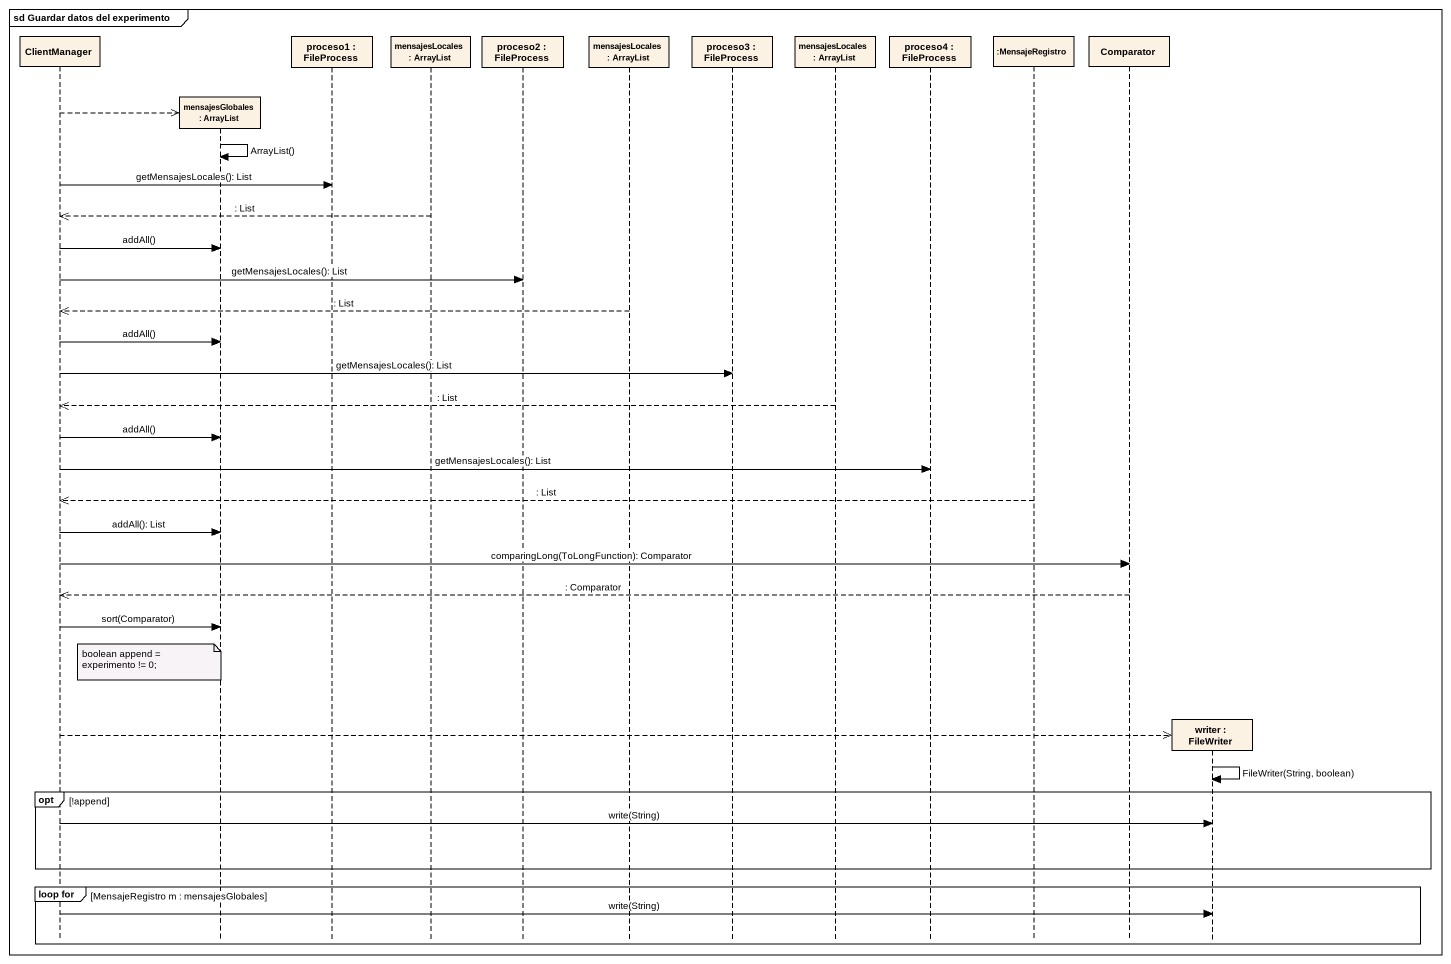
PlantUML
@startuml
mainframe sd Guardar datos del experimento
hide footbox
participant ClientManager
participant "mensajesGlobales : ArrayList" as mensajesGlobales
participant "proceso1 : FileProcess" as proceso1
participant "mensajesLocales : ArrayList" as mensajesLocales
participant "proceso2 : FileProcess" as proceso2
participant "mensajesLocales : ArrayList" as mensajesLocales_2
participant "proceso3 : FileProcess" as proceso3
participant "mensajesLocales : ArrayList" as mensajesLocales_3
participant "proceso4 : FileProcess" as proceso4
participant ":MensajeRegistro" as MensajeRegistro
participant Comparator
participant "writer : FileWriter" as writer

ClientManager -->> mensajesGlobales **
mensajesGlobales -> mensajesGlobales : ArrayList()
ClientManager -> proceso1 : getMensajesLocales(): List
mensajesLocales -->> ClientManager : : List
ClientManager -> mensajesGlobales : addAll()
ClientManager -> proceso2 : getMensajesLocales(): List
mensajesLocales_2 -->> ClientManager : : List
ClientManager -> mensajesGlobales : addAll()
ClientManager -> proceso3 : getMensajesLocales(): List
mensajesLocales_3 -->> ClientManager : : List
ClientManager -> mensajesGlobales : addAll()
ClientManager -> proceso4 : getMensajesLocales(): List
MensajeRegistro -->> ClientManager : : List
ClientManager -> mensajesGlobales : addAll(): List
ClientManager -> Comparator : comparingLong(ToLongFunction): Comparator
Comparator -->> ClientManager : : Comparator
ClientManager -> mensajesGlobales : sort(Comparator)
note over mensajesGlobales : boolean append = experimento != 0;
ClientManager -->> writer **
writer -> writer : FileWriter(String, boolean)
opt !append
  ClientManager -> writer : write(String)
end
group loop for [MensajeRegistro m : mensajesGlobales]
  ClientManager -> writer : write(String)
end
@enduml
